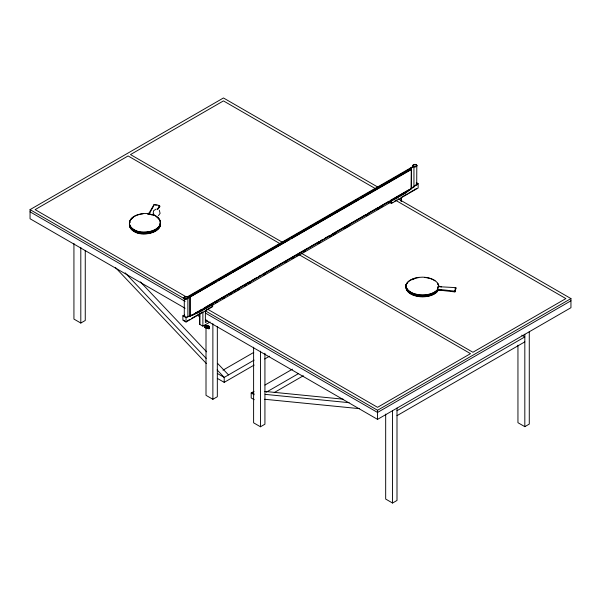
<?xml version="1.0" encoding="UTF-8"?>
<svg xmlns="http://www.w3.org/2000/svg" width="601" height="601" viewBox="0 0 601 601"><rect width="100%" height="100%" fill="white"/><g stroke="black" fill="none" stroke-linecap="round" stroke-linejoin="round"><path stroke-width="0.9" d="M407.268 283.176A16.58 9.571 0 0 0 406.036 285.25A16.58 9.571 0 0 0 414.637 294.377L418.153 295.196A16.58 9.571 0 0 0 437.4 290.245L437.806 288.217A4.365 0.511 -85.2 0 1 438.159 286.827L438.565 285.633A4.237 2.449 0 0 0 441.187 286.827L455.821 287.624L455.821 288.352A7.475 0.879 -85.2 0 1 454.927 291.913L440.51 290.26A4.237 2.449 0 0 0 437.4 290.974A16.58 9.571 0 0 1 418.153 295.932L414.637 295.106A16.58 9.571 0 0 1 406.036 285.978M129.899 221.281L129.418 223.459A16.58 9.571 0 0 0 138.974 232.249A16.58 9.571 0 0 0 156.29 229.417L158.454 227.614A16.58 9.571 0 0 0 160.287 221.942M129.793 222.49L129.899 222.017M129.793 222.821L129.899 222.355M204.64 327.245L205.918 327.763A1.074 0.624 0 0 0 206.459 328.454A1.074 0.624 0 0 0 207.751 328.334L208.945 328.83L209.373 328.484L209.343 326.298L208.014 326.012A1.074 0.624 0 0 0 207.706 325.419M406.036 284.694A16.58 9.571 0 0 0 414.637 293.821L418.153 294.64A16.58 9.571 0 0 0 437.4 289.69L437.4 291.53A16.58 9.571 0 0 1 418.153 296.488L414.637 295.662A16.58 9.571 0 0 1 406.036 286.534L406.036 284.694A16.58 9.571 0 0 1 418.799 277.377L422.571 277.166A16.58 9.571 0 0 1 438.565 285.077L437.4 289.907A16.58 9.571 0 0 1 418.153 294.858L414.637 294.039A16.58 9.571 0 0 1 406.036 284.912A16.58 9.571 0 0 1 418.799 277.594M148.334 214.362L153.931 204.731A7.475 5.702 33.6 0 1 159.753 206.023L159.753 206.752L157.605 209.524M150.445 211.725L149.641 213.167L149.641 212.438M150.716 211.244L151.783 209.313M152.053 208.832L152.323 208.352M152.594 207.871L152.857 207.39M153.127 206.909L153.931 204.731L156.425 205.287M153.383 214.347L153.698 213.873M157.244 209.253L159.753 206.023L158.093 205.655M149.514 212.634L149.371 212.799A4.237 2.449 0 0 1 147.418 213.881M206.398 325.344A1.074 0.624 0 0 0 206.181 325.441L205.918 327.763L206.181 327.477A1.074 0.624 0 0 1 206.398 327.38M208.014 328.048L207.751 328.334L208.014 326.012L208.014 328.048A1.074 0.624 0 0 0 208.044 327.883M158.416 215.721L160.091 213.37L159.31 210.252M416.546 182.719L418.131 183.636L405.284 193.244L391.176 201.027L391.176 203.183L392.791 202.252M185.123 308.275L30.05 218.741L30.05 209.629L223.452 97.971L377.713 187.031M73.931 243.45L73.931 319.078L80.804 323.045L85.259 320.476L85.259 250.452M413.939 166.582L187.572 297.27L187.061 296.977L413.428 166.289L413.939 166.582L413.939 187.009M189.886 315.548L189.886 297.104L216.63 281.666M218.246 280.735L231.212 273.245M232.835 272.313L289.562 239.559M291.185 238.627L359.255 199.322M360.87 198.39L410.303 169.85M195.302 313.046L198.548 311.175M200.163 310.236L201.786 309.305M204.22 307.9L249.595 281.696M251.218 280.765L256.89 277.489M258.513 276.55L260.947 275.145M262.562 274.214L307.945 248.01M309.568 247.079L319.289 241.459M320.911 240.528L322.534 239.589M324.961 238.191L329.821 235.382M332.255 233.977L366.294 214.324M367.91 213.393L377.638 207.773M379.254 206.842L388.982 201.23M390.605 200.291L408.432 189.999M190.697 315.998L411.114 188.744L411.369 169.527L189.886 297.104M192.568 315.209L410.558 189.353M391.176 201.027L404.969 193.064L417.455 183.718L416.185 182.989M212.671 304.452L198.886 312.415L186.04 317.628L182.869 315.803L182.869 320.19L186.04 322.023L212.671 306.645L212.671 304.452L198.563 312.235L186.077 317.305L183.545 315.841L184.815 315.322M215.459 302.874L217.081 301.935M222.761 298.659L224.383 297.72M230.063 294.445L231.685 293.506M234.12 292.101L235.742 291.162M237.365 290.223L238.988 289.291M244.667 286.008L246.29 285.069M248.724 283.664L250.347 282.733M263.328 275.235L265.762 273.831M270.63 271.021L273.064 269.616M285.235 262.584L286.857 261.653M292.537 258.37L294.159 257.438M296.594 256.034L298.216 255.094M303.896 251.811L305.518 250.88M318.5 243.382L320.123 242.443M329.859 236.824L331.482 235.885M333.104 234.953L335.538 233.549M344.463 228.395L349.331 225.585M366.37 215.744L367.992 214.805M377.728 209.186L379.351 208.246M380.974 207.315L382.597 206.376M388.276 203.1L389.899 202.161M212.724 305.038L391.221 201.981M188.158 320.393L189.766 319.462M191.381 318.53L202.68 312.009M205.903 310.146L212.356 306.42M394.406 201.32L396.825 199.923M401.663 197.128L407.313 193.868M408.928 192.936L414.577 189.676M389.117 202.034L391.499 203.408L418.131 188.03L418.131 183.636M207.758 321.152L205.384 322.527L205.384 310.86M199.712 314.165L199.712 324.337L202.883 326.163L210.117 321.993M222.994 370.163L253.735 352.419M254.133 360.119L224.203 377.405L217.329 373.439M217.329 378.39L224.203 382.356L254.133 365.077M264.65 359L269.503 356.198M206.008 327.169L206.008 395.33L212.874 399.297L217.329 396.728L217.329 326.704M254.058 391.326L251.188 392.986L251.188 397.937L254.238 399.703M264.943 385.046L292.447 369.164M266.145 392.28L298.509 373.597M274.236 392.566L303.362 375.745M253.607 347.183L253.607 422.811L260.473 426.778L264.928 424.208L264.928 353.245M205.422 310.882L377.548 410.258L570.95 298.592L570.95 307.704L377.548 419.37L205.422 319.995M570.95 300.793L377.548 412.451L205.422 313.076M396.998 410.708L524.823 336.913L521.766 335.148M396.998 415.659L524.823 341.864M385.677 414.097L385.677 499.063L392.551 503.029L396.998 500.46L396.998 408.026M517.949 345.199L517.949 422.698L524.823 426.665L529.278 424.088L529.278 331.654M182.869 315.803L184.582 315.104M206.181 325.441L204.625 325.254L205.918 325.727A1.074 0.624 0 0 0 206.459 326.418A1.074 0.624 0 0 0 207.751 326.298L208.945 326.794L209.366 326.351M156.162 209.08L153.623 210.688L153.157 213.37M148.687 214.272L149.409 214.181A4.365 3.328 33.6 0 1 151.685 214.692L152.045 214.88M454.949 288.307L455.821 288.352L454.927 291.913L455.821 287.624A7.475 0.879 -85.2 0 0 454.927 291.185L440.51 289.532A4.237 2.449 0 0 0 437.4 290.245M438.317 286.602L441.502 286.865M437.641 289.276L440.826 289.547L440.826 290.275L437.641 290.005M264.823 391.416L343.148 399.177M253.983 393.257L251.188 392.986L254.238 394.744M265.176 394.369L349.098 402.678M264.568 399.259L359.436 408.657M155.028 215.706A16.58 9.571 0 0 1 158.454 227.276L156.29 229.079A16.58 9.571 0 0 1 138.974 231.918A16.58 9.571 0 0 1 129.418 223.121L129.899 220.725A16.58 9.571 0 0 1 146.779 213.46L154.314 215.128A16.58 9.571 0 0 1 158.454 227.058L156.29 228.861A16.58 9.571 0 0 1 138.974 231.693A16.58 9.571 0 0 1 129.418 222.903M147.568 213.858L149.146 214.204M149.844 214.362L151.94 214.827M152.729 215L154.314 215.128M410.859 167.769L411.369 168.062L411.369 188.887L410.859 188.594M398.012 198.751L570.95 298.592M375.189 188.504L223.452 100.9L130.485 154.577L283.033 242.646M395.481 200.216L565.879 298.592L472.904 352.269L301.694 253.419M279.826 243.563L128.096 155.952L35.121 209.629L186.047 296.766M299.306 254.801L470.515 353.651L377.548 407.328L207.954 309.417M189.631 295.497L190.141 295.79L190.141 316.614M30.05 209.629L185.123 299.163M30.05 211.83L185.123 301.356M197.301 315.307L199.735 316.712M183.545 320.13L184.815 320.859A1.795 1.037 0 0 1 184.53 320.649M140.386 281.884L206.639 351.825M217.57 363.372L228.508 374.919M125.136 272.824L206.188 358.391M217.126 369.931L224.203 377.405L224.203 382.356M115.535 267.64L206.376 363.545M524.823 334.224L524.823 426.665M441.187 289.577L441.187 290.306M440.323 289.502L440.323 290.23M439.459 289.427L439.459 290.163M438.565 285.077L438.565 286.361M416.801 165.778A1.946 1.119 0 0 1 413.548 166.282A1.946 1.119 0 0 1 414.42 164.404A1.946 1.119 0 0 1 416.801 165.778L416.711 185.221M401.288 197.752L401.288 201.455M401.213 197.752L401.213 201.44M392.551 410.596L392.551 503.029M391.499 201.207L391.499 203.408M377.548 410.258L377.548 419.37M260.473 351.149L260.473 426.778M212.874 323.669L212.874 399.297M208.945 326.794L208.945 328.83M204.64 325.449L204.64 327.485M202.883 312.257L202.883 326.163M199.787 314.158L199.787 324.292M187.873 297.841L187.873 316.411M186.04 317.628L186.04 322.023M184.289 297.841L184.289 316.411M138.974 231.693L138.974 233.541A16.58 9.571 0 0 0 156.29 230.701L158.454 228.898A16.58 9.571 0 0 0 160.287 223.234M80.804 247.417L80.804 323.045M413.188 165.989A1.795 1.037 0 0 1 415.231 164.704A1.795 1.037 0 0 1 416.388 166.312A1.795 1.037 0 0 1 413.368 166.237M187.812 297.57A1.795 1.037 0 0 1 186.543 298.84A1.795 1.037 0 0 1 184.349 298.111A1.795 1.037 0 0 1 185.619 296.841M186.543 296.841A1.795 1.037 0 0 1 187.347 297.104M411.97 279.773A16.58 9.571 0 0 1 414.352 278.872M437.483 283.529A16.58 9.571 0 0 1 438.294 284.919M424.847 277.504A16.58 9.571 0 0 1 429.873 278.466M430.707 278.729A16.58 9.571 0 0 1 435.019 280.862M437.483 283.199A16.58 9.571 0 0 1 438.565 285.295M437.4 291.312A16.58 9.571 0 0 1 418.153 296.263L414.637 295.444A16.58 9.571 0 0 1 406.036 286.316M187.632 320.649A1.795 1.037 0 0 1 187.347 320.859M206.969 320.295A0.894 0.518 0 0 1 206.188 320.04M186.58 296.751A1.946 1.119 0 0 1 187.67 298.487A1.946 1.119 0 0 1 184.484 298.487A1.946 1.119 0 0 1 185.574 296.751M207.6 325.502A0.894 0.518 0 0 1 207.548 326.268A0.894 0.518 0 0 1 206.233 326.163A0.894 0.518 0 0 1 206.519 325.419M160.287 222.678A16.58 9.571 0 0 1 158.454 228.342L156.29 230.145A16.58 9.571 0 0 1 138.974 232.985A16.58 9.571 0 0 1 129.418 224.188M130.252 220.582A16.58 9.571 0 0 1 133.324 217.404M156.959 217.254A16.58 9.571 0 0 1 160.084 221.221M129.899 220.95A16.58 9.571 0 0 1 139.364 214.467M140.243 214.264A16.58 9.571 0 0 1 142.993 213.828M160.287 223.009A16.58 9.571 0 0 1 158.454 228.68L156.29 230.483A16.58 9.571 0 0 1 138.974 233.323A16.58 9.571 0 0 1 129.418 224.526M138.974 233.541A16.58 9.571 0 0 1 129.418 224.744M154.141 215.511A4.237 2.449 0 0 1 153.676 214.166M149.371 213.535A4.237 2.449 0 0 1 149.198 213.701M159.753 206.752A7.475 5.702 33.6 0 1 158.814 206.857M416.47 188.526A1.795 1.037 0 0 1 416.185 188.744M415.381 189.007A1.795 1.037 0 0 1 414.923 189.045M184.702 298.404A1.946 1.119 0 0 0 187.955 297.901A1.946 1.119 0 0 0 185.574 296.526A1.946 1.119 0 0 0 184.702 298.404M185.183 298.502A1.795 1.037 0 0 0 187.873 297.608A1.795 1.037 0 0 0 185.183 296.714A1.795 1.037 0 0 0 185.183 298.502M413.548 166.515A1.946 1.119 0 0 0 416.801 166.011A1.946 1.119 0 0 0 414.42 164.636A1.946 1.119 0 0 0 413.548 166.515M413.653 166.222A1.795 1.037 0 0 0 416.651 165.756A1.795 1.037 0 0 0 414.457 164.486A1.795 1.037 0 0 0 413.653 166.222"/></g></svg>
